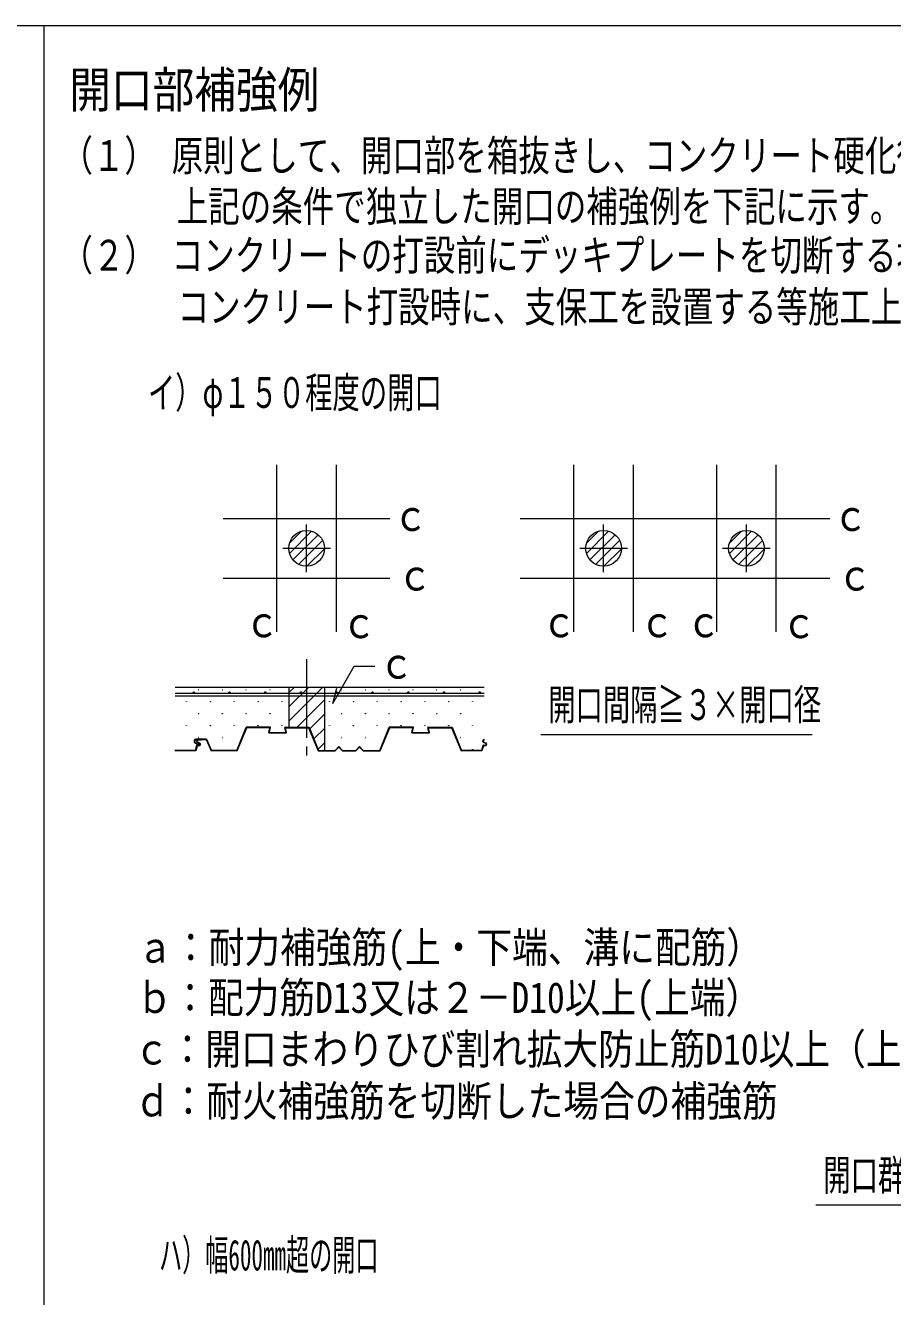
# Model space of a CAD drawing. Units: millimetres, scale not verified. Extents: x -2848 to 2848, y -2045 to 2045.
# Drawn here: x -1330 to -538, y -739 to 423 of the extents above; entities that cross this region are included whole.
import ezdxf
from ezdxf.enums import TextEntityAlignment as Align

# ---------------------------------------------------------------- set-up
doc = ezdxf.new("R2010")
doc.units = ezdxf.units.MM
doc.header["$LTSCALE"] = 8
doc.linetypes.add('CHAIN2', pattern=[12, 9, -1, 1, -1])
for name, color, linetype, lineweight in [('0-0_0', 4, 'Continuous', 9), ('0-5_32', 4, 'Continuous', 9), ('0-6_48', 6, 'Continuous', 18)]:
    doc.layers.add(name, color=color, linetype=linetype, lineweight=lineweight)
doc.styles.add('ＭＳ ゴシック', font='')
doc.styles.get('ＭＳ ゴシック').set_extended_font_data('MS Gothic')

msp = doc.modelspace()

# ---------------------------------------------------------------- linework, layer by layer
at = {"layer": '0-0_0', "color": 2, "lineweight": 18}
msp.add_line((-2848.301, 422.833), (2848.301, 422.833), dxfattribs=at)
at = {"layer": '0-0_0', "color": 7, "lineweight": 18}
for p, q in [((-859.212, -225.428), (-611.168, -225.428)), ((-607.776, -655.47), (-434.17, -655.47))]:
    msp.add_line(p, q, dxfattribs=at)
at = {"layer": '0-5_32', "color": 2, "lineweight": 18}
msp.add_line((-1313.403, 422.833), (-1313.403, -1835.456), dxfattribs=at)
at = {"layer": '0-6_48', "color": 4, "lineweight": 9}
for p, q in [((-1100.434, -131.434), (-1100.434, 21.026)), ((-1045.983, -131.434), (-1045.983, 21.026)), ((-829.01, -131.434), (-829.01, 21.026)), ((-774.55, -131.434), (-774.55, 21.026)), ((-698.373, -131.434), (-698.373, 21.026)), ((-643.913, -131.434), (-643.913, 21.026)), ((-1149.438, -27.979), (-996.978, -27.979)), ((-1073.209, -76.984), (-1073.209, -33.424)), ((-878.016, -27.979), (-594.908, -27.979)), ((-801.786, -76.984), (-801.786, -33.424)), ((-671.143, -76.984), (-671.143, -33.424)), ((-1094.989, -55.204), (-1051.429, -55.204)), ((-823.566, -55.204), (-780.006, -55.204)), ((-692.923, -55.204), (-649.363, -55.204)), ((-1149.438, -82.43), (-996.978, -82.43)), ((-878.016, -82.43), (-594.908, -82.43)), ((-1049.186, -197.067), (-1029.666, -162.95)), ((-1029.666, -162.95), (-1010.661, -162.95)), ((-1049.186, -197.067), (-1045.433, -182.933)), ((-1193.156, -187.48), (-910.922, -187.48)), ((-1193.156, -190.202), (-910.922, -190.202))]:
    msp.add_line(p, q, dxfattribs=at)
at = {"layer": '0-6_48', "color": 7}
for p, q in [((-1088.877, -59.822), (-1068.59, -39.536)), ((-1088.875, -50.58), (-1077.833, -39.538)), ((-1085.629, -65.814), (-1062.598, -42.784)), ((-817.454, -59.822), (-797.167, -39.536)), ((-817.453, -50.58), (-806.41, -39.538)), ((-814.206, -65.814), (-791.175, -42.784)), ((-686.811, -59.822), (-666.525, -39.536)), ((-686.81, -50.58), (-675.766, -39.538)), ((-683.563, -65.814), (-660.533, -42.784)), ((-1080.43, -69.856), (-1058.557, -47.982)), ((-1072.869, -71.536), (-1056.877, -55.544)), ((-809.007, -69.856), (-787.134, -47.982)), ((-801.446, -71.536), (-785.454, -55.544)), ((-678.364, -69.856), (-656.491, -47.982)), ((-670.803, -71.536), (-654.811, -55.544)), ((-1084.338, -182.034), (-1089.451, -187.147)), ((-1071.27, -182.034), (-1089.451, -200.215)), ((-1058.202, -182.034), (-1089.451, -213.283)), ((-1056.877, -193.778), (-1081.78, -218.68)), ((-1056.877, -206.846), (-1070.286, -220.254)), ((-1056.877, -219.914), (-1066.487, -229.523)), ((-1056.877, -232.982), (-1062.688, -238.792))]:
    msp.add_line(p, q, dxfattribs=at)
at = {"layer": '0-6_48', "color": 4, "linetype": 'CHAIN2', "lineweight": 9}
msp.add_line((-1073.209, -156.505), (-1073.209, -245.385), dxfattribs=at)
at = {"layer": '0-6_48', "color": 2}
for p, q in [((-1193.156, -182.034), (-910.922, -182.034)), ((-1136.972, -239.938), (-1128.265, -218.68)), ((-1136.622, -240.46), (-1127.914, -219.202)), ((-1106.6, -218.68), (-1128.265, -218.68)), ((-1107.273, -219.202), (-1127.914, -219.202)), ((-1107.796, -223.451), (-1106.85, -219.746)), ((-1107.123, -222.928), (-1106.178, -219.223)), ((-1092.074, -222.927), (-1093.028, -219.224)), ((-1092.606, -218.68), (-1070.931, -218.68)), ((-1091.4, -223.45), (-1092.354, -219.747)), ((-1091.931, -219.202), (-1071.282, -219.202)), ((-1071.282, -219.202), (-1062.57, -240.46)), ((-1070.931, -218.68), (-1062.219, -239.938)), ((-1006.292, -239.938), (-997.585, -218.68)), ((-1005.942, -240.46), (-997.234, -219.202)), ((-975.92, -218.68), (-997.585, -218.68)), ((-976.593, -219.202), (-997.234, -219.202)), ((-977.116, -223.451), (-976.17, -219.746)), ((-976.443, -222.928), (-975.498, -219.223)), ((-961.394, -222.927), (-962.348, -219.224)), ((-961.926, -218.68), (-940.251, -218.68)), ((-960.72, -223.45), (-961.674, -219.747)), ((-961.251, -219.202), (-940.602, -219.202)), ((-940.602, -219.202), (-931.89, -240.46)), ((-940.251, -218.68), (-931.539, -239.938)), ((-1164.521, -229.57), (-1174.046, -229.57)), ((-1174.046, -230.093), (-1164.864, -230.093)), ((-1172.976, -232.241), (-1170.504, -233.294)), ((-1169.33, -230.093), (-1172.539, -230.093)), ((-1169.33, -230.615), (-1172.539, -230.615)), ((-1169.33, -230.093), (-1169.33, -230.615)), ((-1164.864, -230.093), (-1160.377, -240.46)), ((-1164.521, -229.57), (-1160.034, -239.938)), ((-1107.374, -223.994), (-1091.822, -223.994)), ((-1106.701, -223.471), (-1092.496, -223.471)), ((-976.694, -223.994), (-961.142, -223.994)), ((-976.021, -223.471), (-961.816, -223.471)), ((-911.359, -232.241), (-908.887, -233.294)), ((-1174.534, -240.46), (-1193.506, -240.46)), ((-1174.926, -239.938), (-1193.156, -239.938)), ((-1173.642, -235.567), (-1174.926, -239.938)), ((-1171.45, -234.946), (-1174.847, -233.502)), ((-1174.643, -233.02), (-1171.246, -234.466)), ((-1173.25, -236.09), (-1174.534, -240.46)), ((-1170.835, -233.714), (-1173.238, -232.693)), ((-1173.014, -235.098), (-1171.54, -235.098)), ((-1172.623, -235.621), (-1171.54, -235.621)), ((-1171.45, -234.946), (-1171.246, -234.466)), ((-1136.622, -240.46), (-1160.377, -240.46)), ((-1136.972, -239.938), (-1160.034, -239.938)), ((-1062.57, -240.46), (-1046.954, -240.46)), ((-1062.219, -239.938), (-1047.178, -239.938)), ((-1047.178, -239.938), (-1043.694, -236.278)), ((-1046.954, -240.46), (-1043.694, -237.036)), ((-1040.209, -239.938), (-1043.694, -236.278)), ((-1040.433, -240.46), (-1043.694, -237.036)), ((-1040.433, -240.46), (-1028.078, -240.46)), ((-1040.209, -239.938), (-1028.302, -239.938)), ((-1028.302, -239.938), (-1024.818, -236.278)), ((-1028.078, -240.46), (-1024.818, -237.036)), ((-1021.333, -239.938), (-1024.818, -236.278)), ((-1021.557, -240.46), (-1024.818, -237.036)), ((-1021.557, -240.46), (-1005.942, -240.46)), ((-1021.333, -239.938), (-1005.942, -239.938)), ((-912.918, -240.46), (-931.89, -240.46)), ((-913.309, -239.938), (-931.539, -239.938)), ((-912.025, -235.567), (-913.309, -239.938)), ((-911.634, -236.09), (-912.918, -240.46)), ((-909.218, -233.714), (-911.621, -232.693)), ((-911.398, -235.098), (-909.923, -235.098)), ((-911.006, -235.621), (-909.923, -235.621))]:
    msp.add_line(p, q, dxfattribs=at)
at = {"layer": '0-6_48'}
for p, q in [((-1089.451, -182.034), (-1089.451, -218.68)), ((-1056.877, -182.034), (-1056.877, -239.938)), ((-1056.877, -239.515), (-1057.299, -239.938))]:
    msp.add_line(p, q, dxfattribs=at)
for centre in [(-1073.209, -55.204), (-801.786, -55.204), (-671.143, -55.204)]:
    msp.add_circle(centre, 16.335, dxfattribs=at)
at = {"layer": '0-6_48', "color": 4, "lineweight": 9}
for centre, radius in [((-1172.016, -184.61), 0.109), ((-1150.236, -184.61), 0.109), ((-1128.456, -184.61), 0.109), ((-1106.676, -184.61), 0.109), ((-1041.336, -184.61), 0.109), ((-1019.556, -184.61), 0.109), ((-997.776, -184.61), 0.109), ((-975.996, -184.61), 0.109), ((-954.216, -184.61), 0.109), ((-932.436, -184.61), 0.109), ((-1182.906, -195.499), 0.109), ((-1176.276, -186.935), 0.545), ((-1161.126, -195.499), 0.109), ((-1143.606, -186.935), 0.545), ((-1139.346, -195.499), 0.109), ((-1117.566, -195.499), 0.109), ((-1110.936, -186.935), 0.545), ((-1095.786, -195.499), 0.109), ((-1078.266, -186.935), 0.545), ((-1052.226, -195.499), 0.109), ((-1045.596, -186.935), 0.545), ((-1030.446, -195.499), 0.109), ((-1012.926, -186.935), 0.545), ((-1008.666, -195.499), 0.109), ((-986.886, -195.499), 0.109), ((-980.256, -186.935), 0.545), ((-965.106, -195.499), 0.109), ((-947.586, -186.935), 0.545), ((-943.326, -195.499), 0.109), ((-921.546, -195.499), 0.109), ((-914.916, -186.935), 0.545), ((-1172.016, -206.39), 0.109), ((-1150.236, -206.39), 0.109), ((-1128.456, -206.39), 0.109), ((-1106.676, -206.39), 0.109), ((-1041.336, -206.39), 0.109), ((-1019.556, -206.39), 0.109), ((-997.776, -206.39), 0.109), ((-975.996, -206.39), 0.109), ((-954.216, -206.39), 0.109), ((-932.436, -206.39), 0.109), ((-1182.906, -217.279), 0.109), ((-1161.126, -217.279), 0.109), ((-1139.346, -217.279), 0.109), ((-1117.566, -217.279), 0.109), ((-1095.786, -217.279), 0.109), ((-1052.226, -217.279), 0.109), ((-1030.446, -217.279), 0.109), ((-1008.666, -217.279), 0.109), ((-986.886, -217.279), 0.109), ((-965.106, -217.279), 0.109), ((-943.326, -217.279), 0.109), ((-921.546, -217.279), 0.109), ((-1172.016, -228.17), 0.109), ((-1150.236, -228.17), 0.109), ((-1041.336, -228.17), 0.109), ((-1019.556, -228.17), 0.109), ((-932.436, -228.17), 0.109), ((-921.546, -239.059), 0.109)]:
    msp.add_circle(centre, radius, dxfattribs=at)
at = {"layer": '0-6_48', "color": 2}
for centre, radius, start, end in [((-1107.273, -219.638), 0.435, 345.688, 90), ((-1106.6, -219.116), 0.435, 345.688, 90), ((-1092.606, -219.116), 0.435, 90, 194.44), ((-1091.931, -219.638), 0.435, 90, 194.439), ((-976.593, -219.638), 0.435, 345.688, 90), ((-975.92, -219.116), 0.435, 345.688, 90), ((-961.926, -219.116), 0.435, 90, 194.44), ((-961.251, -219.638), 0.435, 90, 194.439), ((-1174.046, -231.618), 2.047, 90, 246.954), ((-1174.046, -231.618), 1.525, 90, 246.954), ((-1172.539, -231.486), 1.394, 90, 239.931), ((-1172.539, -231.486), 0.871, 90, 239.931), ((-1107.374, -223.558), 0.435, 165.688, 270), ((-1106.701, -223.036), 0.435, 165.688, 270), ((-1092.496, -223.036), 0.435, 270, 14.44), ((-1091.822, -223.558), 0.435, 270, 14.439), ((-976.694, -223.558), 0.435, 165.688, 270), ((-976.021, -223.036), 0.435, 165.688, 270), ((-961.816, -223.036), 0.435, 270, 14.44), ((-961.142, -223.558), 0.435, 270, 14.439), ((-910.922, -231.486), 1.394, 90, 239.931), ((-910.922, -231.486), 0.871, 90, 239.931), ((-1173.014, -235.751), 0.654, 90, 163.627), ((-1172.623, -236.274), 0.654, 90, 163.627), ((-1171.54, -234.226), 1.394, 270, 42.019), ((-1171.54, -234.226), 0.871, 270, 36.027), ((-911.398, -235.751), 0.654, 90, 163.627), ((-911.006, -236.274), 0.654, 90, 163.627), ((-909.923, -234.226), 1.394, 270, 42.019), ((-909.923, -234.226), 0.871, 270, 36.027)]:
    msp.add_arc(centre, radius, start, end, dxfattribs=at)

# ---------------------------------------------------------------- texts
at = {"layer": '0-0_0', "color": 7, "style": 'ＭＳ ゴシック'}
for s, height, width, p in [('開口部補強例', 32.84, 0.85, (-1290.02, 337.734)), ('（１） 原則として、開口部を箱抜きし、コンクリート硬化後デッキプレートを切断する。', 28.15, 0.75, (-1297.201, 281.362)), ('上記の条件で独立した開口の補強例を下記に示す。', 28.15, 0.75, (-1191.87, 234.939)), ('（２） コンクリートの打設前にデッキプレートを切断する場合は、補強梁を用いるか', 28.15, 0.75, (-1297.201, 190.278)), ('コンクリート打設時に、支保工を設置する等施工上の安全を図る。', 28.15, 0.75, (-1191.069, 143.09))]:
    msp.add_text(s, height=height, dxfattribs=dict(at, width=width)).set_placement(p, align=Align.BOTTOM_LEFT)
at = {"layer": '0-6_48', "color": 7, "style": 'ＭＳ ゴシック'}
for s, width, p in [('イ）φ１５０程度の開口', 0.65, (-1218.157, 64.698)), ('ｃ', 0.85, (-994.527, -47.789)), ('ｃ', 0.85, (-592.457, -47.789)), ('ｃ', 0.85, (-990.65, -102.247)), ('ｃ', 0.85, (-588.579, -102.247)), ('ｃ', 0.85, (-1130.287, -144.933)), ('ｃ', 0.85, (-1041.673, -145.754)), ('ｃ', 0.85, (-858.865, -144.933)), ('ｃ', 0.85, (-769.27, -144.933)), ('ｃ', 0.85, (-726.677, -144.933)), ('ｃ', 0.85, (-639.602, -145.754)), ('ｃ', 0.85, (-1007.458, -182.806)), ('開口間隔≧３×開口径', 0.65, (-852.355, -220.659)), ('ａ：耐力補強筋(上・下端、溝に配筋）', 0.85, (-1227.99, -442.507)), ('ｂ：配力筋D13又は２－D10以上(上端）', 0.85, (-1228.596, -488.41)), ('ｃ：開口まわりひび割れ拡大防止筋D10以上（上端）', 0.85, (-1231.034, -535.55)), ('ｄ：耐火補強筋を切断した場合の補強筋', 0.85, (-1230.177, -582.972)), ('開口群の扱い方', 0.65, (-600.92, -650.702)), ('ハ）幅600mm超の開口', 0.55, (-1207.979, -723.814))]:
    msp.add_text(s, height=28.15, dxfattribs=dict(at, width=width)).set_placement(p, align=Align.BOTTOM_LEFT)

doc.saveas('drawing.dxf')
